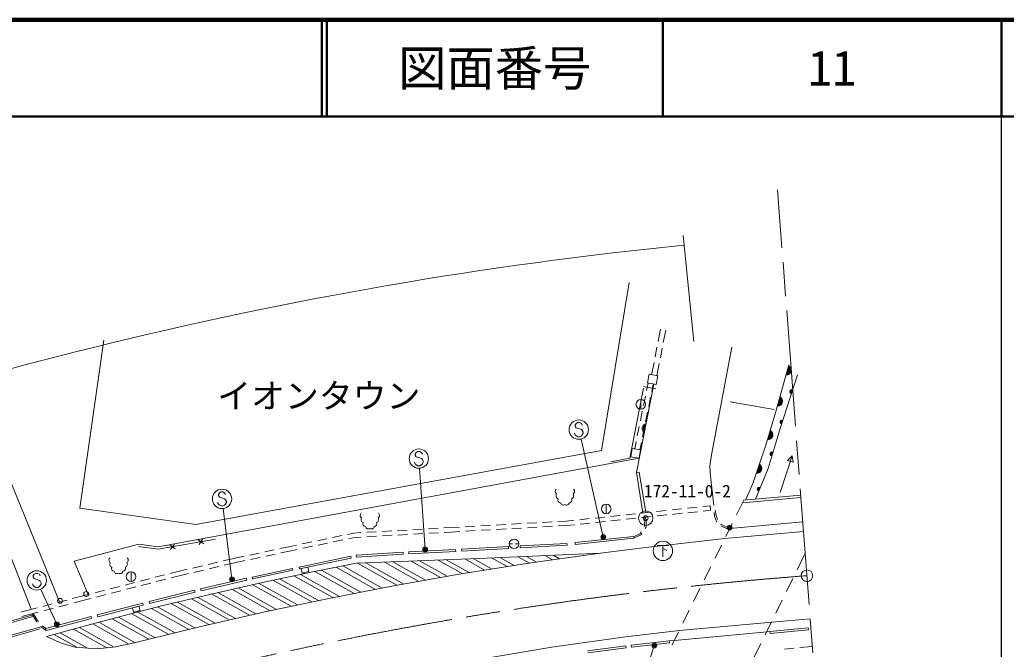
# Model space of a CAD drawing. Units: millimetres at full size, sheet at 1:1000; details may follow other scales. Extents: x 40000 to 680000, y 20000 to 380000.
# Drawn here: x 477517 to 579500, y 314908 to 380000 of the extents above; entities that cross this region are included whole.
import ezdxf
from ezdxf.enums import TextEntityAlignment as Align

# ---------------------------------------------------------------- set-up
doc = ezdxf.new("R2010")
doc.units = ezdxf.units.MM
doc.header["$LTSCALE"] = 1000
doc.header["$PDMODE"] = 32
doc.header["$PDSIZE"] = 500
doc.linetypes.add('CHAIN', pattern=[18.5, 12, -1.5, 3.5, -1.5])
for name, color, linetype, lineweight in [('M-BGD', 7, 'Continuous', 13), ('M-BGD-EXST', 7, 'Continuous', 13), ('M-BMK', 2, 'CHAIN', 13), ('M-BMK-SRVR', 3, 'Continuous', 13), ('M-STR-HTXT', 7, 'Continuous', 13), ('M-STR-STR1', 1, 'Continuous', 13), ('M-STR-STRC', 7, 'Continuous', 13), ('M-TTL', 2, 'Continuous', 140), ('M-TTL-BAND', 7, 'Continuous', 25), ('M-TTL-LINE', 7, 'Continuous', 50)]:
    doc.layers.add(name, color=color, linetype=linetype, lineweight=lineweight)
doc.layers.add('M-BMK-HTXT', color=7, linetype='Continuous')
doc.layers.add('M-TTL-TXT', color=7, linetype='Continuous')
doc.styles.add('ＭＳ ゴシック', font='')
doc.styles.get('ＭＳ ゴシック').set_extended_font_data('MS Gothic')

msp = doc.modelspace()

# ---------------------------------------------------------------- hatches: boundary and pattern name
at = {"layer": 'M-BGD'}
for points in [[(556729, 343268, 0.82183), (556994, 344222)], [(557411, 341732, 0.4608), (557127, 341612, 0.4608), (557290, 341349)], [(555840, 340066, 0.82183), (556105, 341021)], [(556407, 338574, 0.4608), (556122, 338453, 0.4608), (556285, 338191)], [(554824, 336597, 0.82183), (555105, 337547)], [(555391, 335291, 0.4608), (555108, 335168, 0.4608), (555274, 334907)], [(553668, 333098, 0.82183), (553984, 334037)], [(554064, 331639, 0.4608), (553770, 331543, 0.4608), (553911, 331268)]]:
    msp.add_hatch(color=256, dxfattribs=at).paths.add_polyline_path(points)

# ---------------------------------------------------------------- linework, layer by layer
for p, q in [((543751, 348003), (543505, 346728)), ((544291, 347899), (544045, 346623)), ((483725, 329509), (486207, 346863)), ((543391, 346139), (543202, 345157)), ((543931, 346033), (543742, 345051)), ((543088, 344568), (542843, 343292)), ((543628, 344462), (543382, 343186)), ((481622, 319821), (472452, 342349)), ((543284, 341836), (542003, 342087)), ((542466, 342439), (542312, 341679)), ((543005, 342330), (542851, 341569)), ((478712, 319043), (469965, 341375)), ((541721, 340739), (541721, 339739)), ((542193, 341090), (541995, 340110)), ((542732, 340981), (542534, 340001)), ((550959, 340491), (555495, 339700)), ((541876, 339522), (541677, 338542)), ((542415, 339413), (542216, 338433)), ((541558, 337954), (541360, 336974)), ((542097, 337845), (541899, 336865)), ((541241, 336386), (541087, 335626)), ((541780, 336277), (541626, 335517)), ((541549, 334661), (491811, 325496)), ((556121, 331109), (557356, 334914)), ((556886, 334435), (557356, 334914)), ((557356, 334914), (557457, 334250)), ((557457, 334250), (556886, 334435)), ((541562, 333234), (541266, 333187)), ((542227, 329050), (541562, 333234)), ((558278, 330599), (552243, 330054)), ((495720, 327793), (483725, 329509)), ((538144, 329923), (538144, 328923)), ((545944, 329423), (544950, 329318)), ((547535, 329591), (546541, 329486)), ((548885, 329734), (548132, 329654)), ((548934, 329277), (548885, 329734)), ((536397, 328413), (535403, 328308)), ((537988, 328581), (536994, 328476)), ((539580, 328749), (538585, 328644)), ((541171, 328918), (540176, 328813)), ((541213, 328460), (540219, 328355)), ((542762, 329086), (541767, 328981)), ((542805, 328628), (541810, 328523)), ((542116, 327597), (542142, 328558)), ((544353, 329254), (543358, 329149)), ((544396, 328796), (543401, 328691)), ((545987, 328965), (544992, 328860)), ((547578, 329133), (546583, 329028)), ((548934, 329277), (548175, 329196)), ((549354, 328686), (549299, 329041)), ((549553, 328130), (549354, 328686)), ((549500, 328723), (549414, 329284)), ((549646, 328316), (549500, 328723)), ((520758, 327417), (519760, 327361)), ((522076, 327492), (521357, 327451)), ((522972, 327542), (522076, 327492)), ((524570, 327632), (523572, 327576)), ((526167, 327722), (525169, 327665)), ((527765, 327811), (526767, 327755)), ((529362, 327901), (528364, 327845)), ((529394, 327442), (528395, 327386)), ((530960, 327991), (529961, 327935)), ((530991, 327532), (529993, 327476)), ((532557, 328081), (531559, 328025)), ((532589, 327622), (531590, 327566)), ((534053, 328165), (533156, 328114)), ((534090, 327706), (533188, 327655)), ((534806, 328244), (534053, 328165)), ((534849, 327786), (534090, 327706)), ((536440, 327955), (535446, 327849)), ((538031, 328123), (537037, 328018)), ((539622, 328291), (538628, 328186)), ((542110, 327589), (542116, 327597)), ((542158, 327394), (542265, 327549)), ((542265, 327549), (542286, 328361)), ((549585, 328092), (549553, 328130)), ((550634, 327378), (549994, 327661)), ((550025, 327812), (550001, 327840)), ((550662, 327529), (550025, 327812)), ((550934, 327391), (550634, 327378)), ((550928, 327541), (550662, 327529)), ((550934, 327391), (550928, 327541)), ((550934, 327391), (558469, 328094)), ((510830, 326669), (509851, 326463)), ((512052, 326926), (511417, 326792)), ((512113, 326469), (511495, 326339)), ((512771, 326967), (512052, 326926)), ((512814, 326508), (512113, 326469)), ((514369, 327057), (513370, 327001)), ((514412, 326599), (513413, 326542)), ((515966, 327147), (514968, 327091)), ((516009, 326689), (515011, 326632)), ((517563, 327237), (516565, 327181)), ((517607, 326779), (516608, 326722)), ((519161, 327327), (518162, 327271)), ((519204, 326869), (518206, 326813)), ((520802, 326959), (519803, 326903)), ((522102, 327032), (521401, 326993)), ((523004, 327083), (522102, 327032)), ((524601, 327173), (523603, 327117)), ((526199, 327263), (525201, 327206)), ((527796, 327352), (526798, 327296)), ((534924, 325945), (540967, 326583)), ((534945, 325746), (540988, 326384)), ((540988, 326384), (540967, 326583)), ((540971, 326542), (541606, 326849)), ((540988, 326384), (541708, 326731)), ((541606, 326849), (541772, 327093)), ((541708, 326731), (541821, 326898)), ((483143, 324022), (489826, 325780)), ((491811, 325496), (489826, 325780)), ((493591, 325304), (493017, 325705)), ((493103, 325218), (493505, 325791)), ((496545, 325825), (495972, 326226)), ((496058, 325739), (496459, 326312)), ((505497, 325546), (504418, 325315)), ((506133, 325680), (505497, 325546)), ((507698, 326009), (506720, 325803)), ((507776, 325556), (506798, 325350)), ((509264, 326339), (508285, 326133)), ((509342, 325885), (508364, 325679)), ((510908, 326215), (509929, 326009)), ((523193, 325265), (528043, 325535)), ((523204, 325065), (528054, 325335)), ((528054, 325335), (528043, 325535)), ((529236, 325593), (534081, 325859)), ((529236, 325593), (529247, 325394)), ((529247, 325394), (534092, 325660)), ((534092, 325660), (534081, 325859)), ((534924, 325945), (534945, 325746)), ((500702, 324522), (499624, 324291)), ((502267, 324856), (501289, 324647)), ((502365, 324406), (501387, 324198)), ((503832, 325190), (502854, 324981)), ((503930, 324741), (502952, 324532)), ((505593, 325096), (504516, 324866)), ((506211, 325226), (505593, 325096)), ((506397, 323413), (511742, 324523)), ((506437, 323217), (511783, 324327)), ((511783, 324327), (511742, 324523)), ((512312, 324634), (517149, 324941)), ((512312, 324634), (512324, 324435)), ((512324, 324435), (517162, 324742)), ((517162, 324742), (517149, 324941)), ((517732, 324972), (522572, 325231)), ((517732, 324972), (517743, 324772)), ((517743, 324772), (522583, 325031)), ((522583, 325031), (522572, 325231)), ((523193, 325265), (523204, 325065)), ((484578, 320574), (483143, 324022)), ((496400, 323539), (495426, 323311)), ((497958, 323902), (496984, 323675)), ((498063, 323454), (497089, 323227)), ((499624, 324291), (498542, 324039)), ((499724, 323842), (498647, 323591)), ((500800, 324072), (499724, 323842)), ((506397, 323413), (506437, 323217)), ((489020, 322926), (489020, 321926)), ((492493, 322597), (491524, 322348)), ((493761, 322922), (493074, 322746)), ((493870, 322475), (493186, 322300)), ((494842, 323175), (493761, 322922)), ((494947, 322727), (493870, 322475)), ((496505, 323091), (495531, 322863)), ((501550, 322375), (505704, 323271)), ((501550, 322375), (501592, 322180)), ((501592, 322180), (505747, 323076)), ((505747, 323076), (505704, 323271)), ((487843, 321404), (486875, 321155)), ((489393, 321801), (488424, 321553)), ((489506, 321355), (488537, 321107)), ((490943, 322199), (489974, 321951)), ((491055, 321753), (490087, 321505)), ((492605, 322151), (491637, 321902)), ((496214, 321158), (500936, 322248)), ((496259, 320963), (500981, 322053)), ((500981, 322053), (500936, 322248)), ((484056, 320432), (482988, 320151)), ((484744, 320608), (484056, 320432)), ((486293, 321006), (485325, 320758)), ((486406, 320560), (485437, 320312)), ((487956, 320958), (486987, 320709)), ((490887, 319840), (495592, 321020)), ((490936, 319646), (495641, 320826)), ((495641, 320826), (495592, 321020)), ((496214, 321158), (496259, 320963)), ((480860, 319592), (479893, 319337)), ((482408, 319998), (481441, 319744)), ((482525, 319554), (481558, 319299)), ((484172, 319987), (483106, 319706)), ((484856, 320162), (484172, 319987)), ((485530, 318456), (490226, 319673)), ((485580, 318262), (490277, 319480)), ((490277, 319480), (490226, 319673)), ((490887, 319840), (490936, 319646)), ((478245, 318904), (477614, 318730)), ((478364, 318459), (477737, 318287)), ((479313, 319185), (478245, 318904)), ((479431, 318740), (478364, 318459)), ((478756, 318562), (479238, 317784)), ((478908, 318602), (479360, 317871)), ((480978, 319147), (480011, 318892)), ((480197, 317054), (484890, 318285)), ((484941, 318092), (484890, 318285)), ((485530, 318456), (485580, 318262)), ((479238, 317784), (479291, 317719)), ((479360, 317871), (479449, 317763)), ((479673, 317256), (480248, 316861)), ((479847, 317318), (480190, 317083)), ((480248, 316861), (484941, 318092)), ((480248, 316861), (480197, 317054)), ((555074, 316739), (555093, 316540)), ((555093, 316540), (559049, 316909)), ((559030, 317108), (559049, 316909)), ((536226, 314751), (540168, 315254)), ((540168, 315254), (540193, 315055)), ((540728, 315332), (544663, 315779)), ((540728, 315332), (540751, 315133)), ((540751, 315133), (544686, 315580)), ((544663, 315779), (544686, 315580)), ((558153, 315085), (559431, 315204)), ((559431, 315204), (559449, 315205)), ((536251, 314553), (540193, 315055)), ((556560, 314936), (557556, 315029))]:
    msp.add_line(p, q, dxfattribs=at)
for points in [[(495720, 327793), (537668, 335448), (540522, 352838)], [(557017, 344308), (555681, 339493), (554654, 336022), (553316, 332054), (552535, 330331)], [(553562, 330424), (554870, 333589), (556142, 337740), (557906, 343288)], [(541997, 341892), (541618, 339964), (540579, 334667), (538605, 334305)], [(543065, 342328), (541266, 333187), (541931, 329003)], [(497745, 326288), (491817, 325242), (489791, 325532)], [(544663, 315779), (545193, 315829), (554767, 316702), (555074, 316739), (559030, 317108)]]:
    msp.add_lwpolyline(points, dxfattribs=at)
for points in [[(543468, 343169), (542584, 343343), (542410, 342460), (543294, 342286)], [(540838, 335662), (540693, 334806), (541549, 334661), (541694, 335517)], [(506624, 323245), (506724, 322790), (507403, 322939), (507304, 323394)], [(489175, 319177), (489293, 318739), (489962, 318920), (489844, 319357)]]:
    msp.add_lwpolyline(points, close=True, dxfattribs=at)
for centre, radius in [((541721, 340239), 500), ((538144, 329423), 500), ((489020, 322426), 500), ((484381, 320627), 250), ((481688, 319919), 250)]:
    msp.add_circle(centre, radius, dxfattribs=at)
for centre, radius, start, end in [((556767, 343771), 505, 265.65702, 63.31521), ((557320, 341550), 203, 63.39291, 261.31629), ((555878, 340570), 505, 265.65702, 63.31521), ((556316, 338392), 203, 63.39291, 261.31629), ((542427, 337706), 567, 106.934, 230.78902), ((542427, 337706), 453, 114.89339, 222.82963), ((542427, 337706), 340, 130.51876, 207.20426), ((554871, 337100), 505, 264.69326, 62.35145), ((555302, 335108), 203, 64.00504, 261.92843), ((553733, 333598), 505, 262.52967, 60.18786), ((533185, 331235), 316, 132.94543, 238.47576), ((534555, 331235), 316, 301.52424, 47.05457), ((553958, 331465), 203, 58.58368, 256.50706), ((533305, 330779), 341, 146.7295, 246.66898), ((533415, 330341), 275, 152.96914, 271.04163), ((534325, 330341), 275, 268.95837, 27.03086), ((534435, 330779), 341, 293.33102, 33.2705), ((533707, 330105), 290, 187.79699, 304.27803), ((534035, 330101), 287, 234.92625, 352.99873), ((513025, 328772), 316, 132.94543, 238.47576), ((513145, 328316), 341, 146.7295, 246.66898), ((514275, 328316), 341, 293.33102, 33.2705), ((514395, 328772), 316, 301.52424, 47.05457), ((513255, 327878), 275, 152.96914, 271.04163), ((513547, 327643), 290, 187.79699, 304.27803), ((513875, 327638), 287, 234.92625, 352.99873), ((514165, 327878), 275, 268.95837, 27.03086), ((487052, 324148), 316, 132.94543, 238.47576), ((488422, 324148), 316, 301.52424, 47.05457), ((487172, 323692), 341, 146.7295, 246.66898), ((487282, 323254), 275, 152.96914, 271.04163), ((488192, 323254), 275, 268.95837, 27.03086), ((488302, 323692), 341, 293.33102, 33.2705), ((487573, 323019), 290, 187.79699, 304.27803), ((487902, 323014), 287, 234.92625, 352.99873)]:
    msp.add_arc(centre, radius, start, end, dxfattribs=at)
at = {"layer": 'M-BGD-EXST'}
for p, q in [((528122, 325806), (528472, 325806)), ((528772, 325806), (529122, 325806)), ((543400, 325631), (544600, 325631)), ((544000, 325631), (544000, 324481)), ((544000, 325331), (544400, 325131))]:
    msp.add_line(p, q, dxfattribs=at)
for centre, radius in [((528622, 325806), 500), ((544000, 325081), 1000)]:
    msp.add_circle(centre, radius, dxfattribs=at)
at = {"layer": 'M-BMK'}
msp.add_line((561927, 282632), (555859, 362401), dxfattribs=at)
msp.add_arc((588852, -71346), 395000, 94.34984, 112.17062, dxfattribs=at)
at = {"layer": 'M-BMK-SRVR'}
for centre, radius in [((542225, 328468), 750), ((558893, 322516), 600)]:
    msp.add_circle(centre, radius, dxfattribs=at)
msp.add_point((542225, 328468), dxfattribs=at)
at = {"layer": 'M-STR-HTXT'}
for p, q in [((546103, 357687), (547193, 346742)), ((537846, 326511), (535543, 336632)), ((519434, 325222), (518831, 333618)), ((499452, 322148), (498534, 329471)), ((481358, 317494), (479682, 321100)), ((543118, 315303), (539934, 305514))]:
    msp.add_line(p, q, dxfattribs=at)
for centre, radius in [((537846, 326511), 150), ((537846, 326511), 120), ((537846, 326511), 90), ((537846, 326511), 60), ((537846, 326511), 30), ((537846, 326511), 20), ((519434, 325222), 150), ((519434, 325222), 120), ((519434, 325222), 90), ((519434, 325222), 60), ((519434, 325222), 30), ((519434, 325222), 20), ((499452, 322148), 150), ((499452, 322148), 120), ((499452, 322148), 90), ((499452, 322148), 60), ((499452, 322148), 30), ((499452, 322148), 20), ((481358, 317494), 150), ((481358, 317494), 120), ((481358, 317494), 90), ((481358, 317494), 60), ((481358, 317494), 30), ((481358, 317494), 20), ((543118, 315303), 150), ((543118, 315303), 120), ((543118, 315303), 90), ((543118, 315303), 60), ((543118, 315303), 30), ((543118, 315303), 20)]:
    msp.add_circle(centre, radius, dxfattribs=at)
msp.add_arc((588852, -71346), 430158, 95.69028, 112.17062, dxfattribs=at)
for p in [(537846, 326511), (519434, 325222), (499452, 322148), (481358, 317494), (543118, 315303)]:
    msp.add_point(p, dxfattribs=at)
at = {"layer": 'M-STR-STR1'}
for p, q in [((558259, 330848), (552373, 330316)), ((552373, 330316), (551617, 328793)), ((551173, 327897), (550506, 326554)), ((550061, 325658), (549395, 324314)), ((557884, 323134), (558717, 324830)), ((548950, 323418), (548283, 322075)), ((556782, 320890), (557443, 322237)), ((547839, 321179), (547172, 319835)), ((555680, 318646), (556341, 319993)), ((546728, 318940), (546061, 317596)), ((554578, 316402), (555239, 317749)), ((545616, 316700), (544949, 315356)), ((553304, 313809), (554137, 315505))]:
    msp.add_line(p, q, dxfattribs=at)
at = {"layer": 'M-STR-STRC'}
for p, q in [((535035, 338251), (534944, 338069)), ((534944, 338069), (534944, 337979)), ((534944, 337979), (535035, 337797)), ((535217, 338342), (535035, 338251)), ((535035, 337797), (535581, 337615)), ((535399, 338342), (535217, 338342)), ((535581, 338251), (535399, 338342)), ((535672, 338069), (535581, 338251)), ((535581, 337615), (535672, 337524)), ((534944, 337069), (534854, 337251)), ((535035, 336979), (534944, 337069)), ((535217, 336888), (535035, 336979)), ((535399, 336888), (535217, 336888)), ((535581, 336979), (535399, 336888)), ((535672, 337069), (535581, 336979)), ((535672, 337524), (535763, 337342)), ((535763, 337251), (535672, 337069)), ((535763, 337342), (535763, 337251)), ((518502, 335256), (518411, 335074)), ((518411, 335074), (518411, 334983)), ((518411, 334983), (518502, 334802)), ((518684, 335347), (518502, 335256)), ((518502, 334802), (519048, 334620)), ((518866, 335347), (518684, 335347)), ((519048, 335256), (518866, 335347)), ((519138, 335074), (519048, 335256)), ((519048, 334620), (519138, 334529)), ((519138, 334529), (519229, 334347)), ((518411, 334074), (518320, 334256)), ((518502, 333983), (518411, 334074)), ((518684, 333892), (518502, 333983)), ((518866, 333892), (518684, 333892)), ((519048, 333983), (518866, 333892)), ((519138, 334074), (519048, 333983)), ((519229, 334256), (519138, 334074)), ((519229, 334347), (519229, 334256)), ((498155, 331093), (498064, 330911)), ((498064, 330911), (498064, 330820)), ((498064, 330820), (498155, 330638)), ((498337, 331184), (498155, 331093)), ((498155, 330638), (498700, 330457)), ((498519, 331184), (498337, 331184)), ((498700, 331093), (498519, 331184)), ((498791, 330911), (498700, 331093)), ((498700, 330457), (498791, 330366)), ((498064, 329911), (497973, 330093)), ((498155, 329820), (498064, 329911)), ((498337, 329729), (498155, 329820)), ((498519, 329729), (498337, 329729)), ((498700, 329820), (498519, 329729)), ((498791, 329911), (498700, 329820)), ((498791, 330366), (498882, 330184)), ((498882, 330093), (498791, 329911)), ((498882, 330184), (498882, 330093)), ((526283, 324363), (527893, 323462)), ((527140, 324399), (528613, 323575)), ((529043, 324480), (530211, 323826)), ((529899, 324516), (530947, 323930)), ((531803, 324596), (532590, 324156)), ((532659, 324632), (533329, 324257)), ((510220, 323386), (514302, 321101)), ((510901, 323521), (514987, 321233)), ((512447, 323801), (516515, 321523)), ((513308, 323835), (517213, 321649)), ((515222, 323910), (518762, 321927)), ((516083, 323943), (519459, 322053)), ((517992, 324020), (521008, 322331)), ((518850, 324056), (521705, 322457)), ((520756, 324134), (523257, 322734)), ((521614, 324170), (523977, 322847)), ((523521, 324248), (525575, 323098)), ((524379, 324283), (526295, 323211)), ((479010, 322668), (478919, 322487)), ((478919, 322487), (478919, 322396)), ((478919, 322396), (479010, 322214)), ((479192, 322759), (479010, 322668)), ((479373, 322759), (479192, 322759)), ((479555, 322668), (479373, 322759)), ((479646, 322487), (479555, 322668)), ((505860, 322504), (509889, 320248)), ((506532, 322644), (510574, 320381)), ((508028, 322952), (512095, 320675)), ((508708, 323087), (512780, 320807)), ((478919, 321487), (478828, 321668)), ((479010, 321396), (478919, 321487)), ((479010, 322214), (479555, 322032)), ((479192, 321305), (479010, 321396)), ((479373, 321305), (479192, 321305)), ((479555, 321396), (479373, 321305)), ((479555, 322032), (479646, 321941)), ((479646, 321487), (479555, 321396)), ((479646, 321941), (479737, 321759)), ((479737, 321668), (479646, 321487)), ((479737, 321759), (479737, 321668)), ((500106, 321256), (504071, 319036)), ((501559, 321589), (505560, 319348)), ((502213, 321738), (506231, 319489)), ((503695, 322054), (507720, 319801)), ((504367, 322194), (508390, 319941)), ((495908, 320283), (499827, 318089)), ((497345, 320625), (501280, 318421)), ((497999, 320774), (501934, 318571)), ((499452, 321107), (503401, 318896)), ((491759, 319282), (495625, 317118)), ((493182, 319632), (497067, 317457)), ((493828, 319786), (497720, 317606)), ((495263, 320129), (499174, 317939)), ((478782, 318451), (472024, 316537)), ((478829, 318283), (472072, 316368)), ((487713, 318225), (491510, 316098)), ((489108, 318589), (492929, 316450)), ((489736, 318753), (493568, 316608)), ((491131, 319118), (494987, 316960)), ((479589, 317199), (471767, 314983)), ((485066, 317529), (488788, 315445)), ((485690, 317696), (489453, 315588)), ((487085, 318060), (490872, 315940)), ((479636, 317031), (471809, 314813)), ((481082, 316436), (483425, 315124)), ((481700, 316606), (484515, 315030)), ((483074, 316983), (486511, 315058)), ((483692, 317152), (487282, 315142))]:
    msp.add_line(p, q, dxfattribs=at)
for points in [[(549265, 329782), (548911, 332817), (548865, 333835), (549043, 335028), (551115, 346161)], [(558545, 327095), (550413, 326359), (542223, 325436), (537567, 324840)], [(537567, 324840), (525000, 324309), (516764, 323970), (512282, 323795), (507806, 322909), (502597, 321826), (497175, 320586), (492187, 319394), (485320, 317599), (480285, 316218), (481895, 315490), (483231, 315141), (485487, 314946)], [(537567, 324840), (530356, 323848), (523164, 322719), (516165, 321460), (509465, 320167), (502854, 318781), (496101, 317236), (489361, 315566), (487431, 315159), (485487, 314946)], [(559232, 318063), (555280, 317716), (545720, 316860), (540136, 316205), (532536, 315121), (527017, 314211), (520174, 312972), (512575, 311576), (505354, 310140), (499068, 308727), (491342, 306780), (483422, 304646), (476314, 302563), (467991, 300001), (459743, 297229), (453216, 294885), (447289, 292643), (440791, 290009), (427108, 284428), (414027, 279088), (396183, 271795), (379877, 265137), (367772, 260197), (359978, 257009)]]:
    msp.add_lwpolyline(points, dxfattribs=at)
for centre, radius in [((535308, 337615), 1000), ((518775, 334620), 1000), ((498428, 330457), 1000), ((550908, 327486), 250), ((550908, 327486), 204), ((550908, 327486), 159), ((550908, 327486), 114), ((550908, 327486), 68.2), ((550908, 327486), 22.7), ((479282, 322032), 1000)]:
    msp.add_circle(centre, radius, dxfattribs=at)
at = {"layer": 'M-TTL'}
msp.add_line((680000, 380000), (40000, 380000), dxfattribs=at)
at = {"layer": 'M-TTL-BAND'}
msp.add_line((579000, 20000), (579000, 370000), dxfattribs=at)
at = {"layer": 'M-TTL-LINE'}
for p, q in [((508747, 380000), (508747, 370000)), ((509247, 380000), (509247, 370000)), ((543997, 380000), (543997, 370000)), ((579000, 380000), (579000, 370000)), ((40000, 370000), (680000, 370000))]:
    msp.add_line(p, q, dxfattribs=at)

# ---------------------------------------------------------------- texts
at = {"layer": 'M-BMK-HTXT', "style": 'ＭＳ ゴシック'}
msp.add_text('イオンタウン', height=2566, dxfattribs=at).set_placement((508431, 339059), align=Align.BOTTOM_CENTER)
msp.add_text('172-11-0-2', height=1320, dxfattribs=at).set_placement((542044, 330206), align=Align.BOTTOM_LEFT)
at = {"layer": 'M-TTL-TXT', "style": 'ＭＳ ゴシック'}
for s, p in [('図面番号', (526622, 375000)), ('11', (561497, 375000))]:
    msp.add_text(s, height=3666, dxfattribs=at).set_placement(p, align=Align.MIDDLE_CENTER)

doc.saveas('drawing.dxf')
